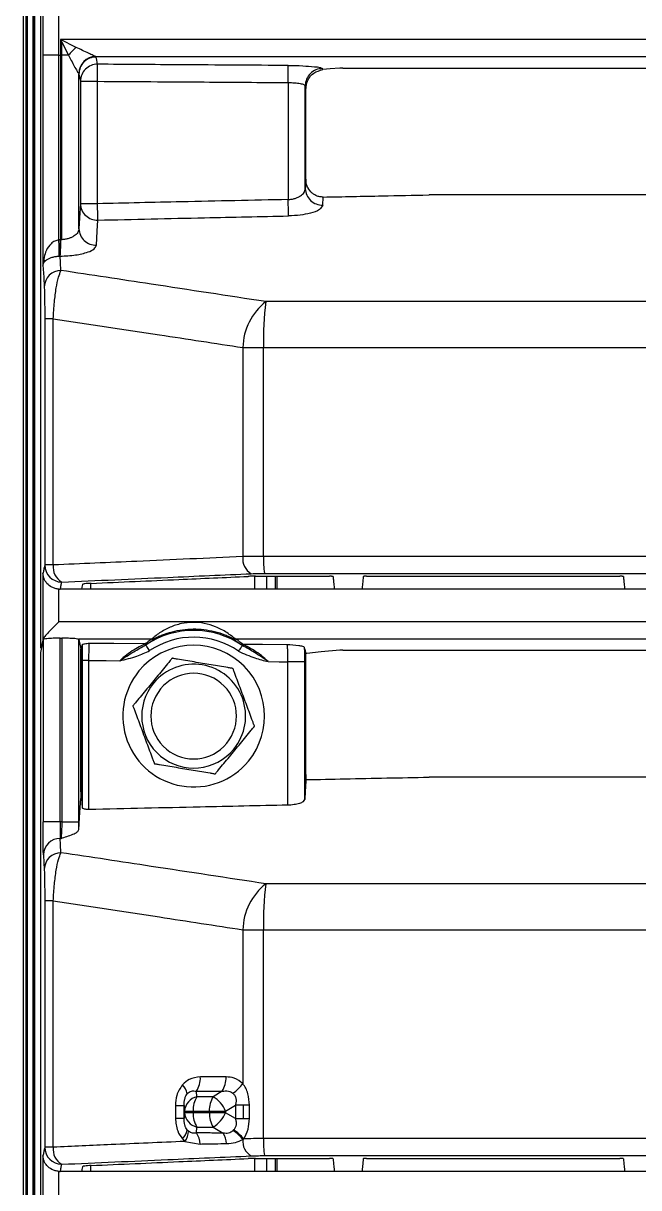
# Model space of a CAD drawing. Header units: millimetres. Extents: x -356 to 237, y 0 to 365.
# Drawn here: x 144.76 to 146.557, y 18.341 to 21.741 of the extents above; entities that cross this region are included whole.
import ezdxf

# ---------------------------------------------------------------- set-up
doc = ezdxf.new("R2010")
doc.units = ezdxf.units.MM

msp = doc.modelspace()

# ---------------------------------------------------------------- linework, layer by layer
at = {"color": 7, "linetype": 'Continuous', "lineweight": 25}
for p, q in [((144.7602, 24.613), (144.7602, 10.1015)), ((144.7687, 10.1015), (144.7687, 24.613)), ((144.7688, 10.1015), (144.7688, 24.613)), ((144.7728, 10.1015), (144.7728, 24.613)), ((144.7877, 24.613), (144.7877, 10.1015)), ((144.7903, 10.1015), (144.7903, 24.613)), ((144.7905, 10.1015), (144.7905, 24.613)), ((144.7926, 24.4127), (144.7926, 10.1015)), ((144.8102, 24.4118), (144.8102, 19.9184)), ((144.8177, 21.8345), (144.8177, 21.6482)), ((144.8639, 21.6482), (144.8639, 21.7889)), ((144.8689, 21.694), (144.8689, 21.6482)), ((144.915, 21.6711), (144.8689, 21.694)), ((144.8689, 21.694), (144.8727, 21.6863)), ((144.8727, 21.6863), (144.8922, 21.6482)), ((144.8727, 21.6482), (144.8727, 21.6863)), ((144.8177, 21.6482), (144.8177, 21.0352)), ((144.8639, 21.6482), (144.8177, 21.6482)), ((144.8639, 21.6482), (144.8689, 21.6482)), ((144.8639, 21.1091), (144.8639, 21.6482)), ((144.8727, 21.6482), (144.8689, 21.6482)), ((144.8689, 21.6482), (144.8689, 21.1093)), ((144.8922, 21.6482), (144.8727, 21.6482)), ((144.8727, 21.1094), (144.8727, 21.6482)), ((144.9227, 21.1414), (144.9227, 21.5931)), ((145.6932, 21.6106), (151.2296, 21.6106)), ((144.9269, 21.572), (144.9269, 21.2145)), ((144.9269, 21.572), (144.9769, 21.572)), ((144.9769, 21.2145), (144.9769, 21.572)), ((145.5337, 21.5684), (145.5337, 21.2267)), ((145.5837, 21.2585), (145.5837, 21.5592)), ((145.5852, 21.5513), (145.5881, 21.568)), ((145.5852, 21.2859), (145.5852, 21.5513)), ((151.2296, 21.2401), (145.9451, 21.2401)), ((144.9769, 21.2145), (144.9269, 21.2145)), ((144.8727, 21.1094), (144.8697, 21.1094)), ((144.8478, 20.8789), (144.8228, 20.8789)), ((144.8228, 20.8789), (144.8228, 20.1597)), ((144.8478, 20.1597), (144.8478, 20.8789)), ((145.4013, 20.7946), (145.4013, 20.1841)), ((145.4013, 20.7946), (145.4615, 20.7946)), ((145.4615, 20.1849), (145.4615, 20.7946)), ((144.8177, 20.1346), (144.8177, 19.9442)), ((144.8478, 20.1597), (144.8228, 20.1597)), ((144.9561, 20.106), (144.9561, 20.0887)), ((145.4359, 20.0887), (145.4359, 20.1268)), ((145.4379, 20.1268), (145.6539, 20.1268)), ((145.4705, 20.1268), (145.4705, 20.0887)), ((145.4965, 20.0887), (145.4965, 20.1268)), ((145.5018, 20.0887), (145.5018, 20.1268)), ((145.7623, 20.1268), (146.5019, 20.1268)), ((144.8639, 19.994), (144.8639, 20.0889)), ((144.9302, 20.0887), (144.8682, 20.0887)), ((145.6682, 20.0887), (144.9302, 20.0887)), ((145.7492, 20.0887), (145.6682, 20.0887)), ((146.5162, 20.0887), (145.7492, 20.0887)), ((146.5981, 20.0887), (146.5162, 20.0887)), ((144.8178, 19.9417), (144.8102, 19.904)), ((144.8177, 19.9442), (144.8177, 19.9442)), ((144.8178, 19.9417), (144.8178, 19.4093)), ((144.8677, 19.4093), (144.8677, 19.946)), ((144.8677, 19.946), (144.8727, 19.946)), ((144.8727, 19.946), (144.8727, 19.4095)), ((144.9221, 19.9442), (145.1368, 19.9442)), ((144.9227, 19.4095), (144.9227, 19.9417)), ((144.9227, 19.9417), (144.9281, 19.9145)), ((145.1269, 19.9325), (145.1458, 19.9462)), ((145.3704, 19.9462), (145.3913, 19.9308)), ((144.8102, 19.9184), (144.8122, 19.9165)), ((144.8102, 19.904), (144.8102, 14.8184)), ((144.8127, 19.9165), (144.8122, 19.9165)), ((144.9302, 19.9163), (144.9278, 19.9163)), ((144.9281, 19.4971), (144.9281, 19.9145)), ((144.9302, 19.9145), (144.9281, 19.9145)), ((144.9302, 19.4972), (144.9302, 19.9163)), ((145.5852, 19.5478), (145.5852, 19.9017)), ((145.6932, 19.9106), (151.2296, 19.9106)), ((144.952, 19.8809), (144.932, 19.8809)), ((144.932, 19.8809), (144.932, 19.452)), ((144.952, 19.4466), (144.952, 19.8809)), ((145.5819, 19.8772), (145.5319, 19.8772)), ((145.5319, 19.8772), (145.5319, 19.4593)), ((145.5819, 19.4752), (145.5819, 19.8772)), ((151.2296, 19.5401), (145.9451, 19.5401)), ((144.9302, 19.4972), (144.9281, 19.4971)), ((144.9279, 19.478), (144.9305, 19.478)), ((144.8677, 19.4093), (144.8178, 19.4093)), ((144.8727, 19.4095), (144.9227, 19.4095)), ((144.8478, 19.1789), (144.8228, 19.1789)), ((144.8228, 19.1789), (144.8228, 18.4597)), ((144.8478, 18.4597), (144.8478, 19.1789)), ((145.4013, 19.0946), (145.4013, 18.6454)), ((145.4013, 19.0946), (145.4615, 19.0946)), ((145.4615, 18.4849), (145.4615, 19.0946)), ((145.3522, 18.665), (145.2772, 18.665)), ((145.2658, 18.623), (145.3408, 18.623)), ((145.2673, 18.6071), (145.2658, 18.623)), ((145.3148, 18.6071), (145.2673, 18.6071)), ((145.3408, 18.623), (145.3148, 18.6071)), ((145.2046, 18.5811), (145.2046, 18.5445)), ((145.2046, 18.5811), (145.2295, 18.5811)), ((145.2295, 18.5811), (145.231, 18.5652)), ((145.2295, 18.5445), (145.2295, 18.5811)), ((145.231, 18.5652), (145.256, 18.5652)), ((145.231, 18.5652), (145.231, 18.5604)), ((145.256, 18.5604), (145.256, 18.5652)), ((145.256, 18.5652), (145.3034, 18.5652)), ((145.3034, 18.5652), (145.3511, 18.5652)), ((145.3034, 18.5652), (145.3034, 18.5604)), ((145.3511, 18.5652), (145.3794, 18.5825)), ((145.3511, 18.5604), (145.3511, 18.5652)), ((145.3794, 18.5825), (145.3794, 18.5431)), ((145.4021, 18.5825), (145.3794, 18.5825)), ((145.4021, 18.5825), (145.4021, 18.5431)), ((145.4203, 18.5825), (145.4021, 18.5825)), ((145.4203, 18.5431), (145.4203, 18.5825)), ((145.2046, 18.5445), (145.2295, 18.5445)), ((145.231, 18.5604), (145.2295, 18.5445)), ((145.256, 18.5604), (145.231, 18.5604)), ((145.3034, 18.5604), (145.256, 18.5604)), ((145.3511, 18.5604), (145.3034, 18.5604)), ((145.3794, 18.5431), (145.3511, 18.5604)), ((145.3794, 18.5431), (145.4021, 18.5431)), ((145.4021, 18.5431), (145.4203, 18.5431)), ((145.2657, 18.5014), (145.2673, 18.5185)), ((145.2673, 18.5185), (145.3148, 18.5185)), ((145.3148, 18.5185), (145.3436, 18.5009)), ((145.2321, 18.4766), (145.2763, 18.469)), ((144.8177, 18.4346), (144.8177, 18.2482)), ((144.8478, 18.4597), (144.8228, 18.4597)), ((144.9561, 18.406), (144.9561, 18.3887)), ((145.4359, 18.3887), (145.4359, 18.4268)), ((145.4379, 18.4268), (145.6539, 18.4268)), ((145.4705, 18.4268), (145.4705, 18.3887)), ((145.4965, 18.3887), (145.4965, 18.4268)), ((145.5018, 18.3887), (145.5018, 18.4268)), ((145.7623, 18.4268), (146.5019, 18.4268)), ((144.8639, 18.2482), (144.8639, 18.3889)), ((144.9302, 18.3887), (144.8682, 18.3887)), ((145.6682, 18.3887), (144.9302, 18.3887)), ((145.7492, 18.3887), (145.6682, 18.3887)), ((146.5162, 18.3887), (145.7492, 18.3887)), ((146.5981, 18.3887), (146.5162, 18.3887))]:
    msp.add_line(p, q, dxfattribs=at)
at = {"color": 7, "linetype": 'Continuous', "lineweight": 25, "flags": 128}
for points in [[(151.2296, 21.694), (149.1075, 21.694), (146.9868, 21.694), (144.8689, 21.694)], [(144.9717, 21.6442), (147.0554, 21.6442), (149.1419, 21.6442), (151.2296, 21.6442)], [(144.9773, 21.6218), (144.9749, 21.6336), (144.973, 21.6429)], [(144.9227, 21.5931), (144.9251, 21.5813), (144.9269, 21.572)], [(144.9769, 21.572), (144.977, 21.5812), (144.9771, 21.5901), (144.9771, 21.5984), (144.9772, 21.6057), (144.9772, 21.612), (144.9772, 21.6168), (144.9773, 21.6201), (144.9773, 21.6218)], [(145.5337, 21.5684), (145.5337, 21.5776), (145.5338, 21.5865), (145.5338, 21.5948), (145.5339, 21.6022), (145.5339, 21.6084), (145.5339, 21.6133), (145.534, 21.6166), (145.534, 21.6182)], [(145.684, 21.6108), (145.6563, 21.6081), (145.6345, 21.6061)], [(145.5347, 21.1788), (145.5346, 21.1818), (145.5345, 21.1858), (145.5344, 21.1909), (145.5343, 21.1969), (145.5341, 21.2037), (145.534, 21.211), (145.5338, 21.2188), (145.5337, 21.2267)], [(144.9269, 21.2145), (144.9246, 21.1736), (144.9227, 21.1414)], [(144.978, 21.1666), (144.978, 21.1696), (144.9779, 21.1736), (144.9778, 21.1787), (144.9776, 21.1847), (144.9775, 21.1915), (144.9773, 21.1988), (144.9771, 21.2065), (144.9769, 21.2145)], [(144.9738, 21.0936), (144.9762, 21.1345), (144.978, 21.1666)], [(144.8703, 21.0196), (144.8689, 21.0431), (144.8679, 21.0615)], [(144.8177, 21.0352), (144.8198, 20.9997), (144.8214, 20.9718)], [(151.2296, 20.9286), (149.6153, 20.9286), (148.0017, 20.9286), (146.7346, 20.9286), (145.4685, 20.9286)], [(145.4615, 20.7946), (147.3826, 20.7946), (149.3055, 20.7946), (151.2296, 20.7946)], [(151.2296, 20.1849), (149.3055, 20.1849), (147.3825, 20.1849), (145.4615, 20.1849)], [(145.4647, 20.135), (147.3846, 20.1351), (149.3066, 20.1351), (151.2296, 20.1351)], [(144.933, 20.1026), (144.9315, 20.0948), (144.9302, 20.0887)], [(151.2296, 19.994), (149.1058, 19.994), (146.9834, 19.994), (144.8639, 19.994)], [(145.1164, 19.9296), (145.0249, 19.9302), (144.953, 19.9307)], [(145.1291, 19.9096), (145.1269, 19.9128), (145.1249, 19.9159), (145.1229, 19.9187), (145.1213, 19.9212), (145.1199, 19.9233), (145.1188, 19.9248), (145.1182, 19.9258), (145.1179, 19.9262)], [(145.3791, 19.9442), (147.3274, 19.9442), (149.278, 19.9442), (151.2296, 19.9442)], [(145.3888, 19.9079), (145.391, 19.9111), (145.3931, 19.9142), (145.3951, 19.917), (145.3968, 19.9195), (145.3982, 19.9215), (145.3993, 19.9231), (145.3999, 19.924), (145.4002, 19.9244)], [(145.53, 19.927), (145.4582, 19.9274), (145.4018, 19.9278)], [(145.684, 19.9108), (145.6303, 19.9057), (145.5881, 19.9017)], [(144.952, 19.8809), (145.0024, 19.8805), (145.042, 19.8803)], [(145.4755, 19.8775), (145.5071, 19.8773), (145.5319, 19.8772)], [(145.585, 19.5286), (145.5833, 19.4987), (145.5819, 19.4752)], [(144.9227, 19.3876), (144.9256, 19.4382), (144.9279, 19.478)], [(144.9305, 19.478), (144.9313, 19.4635), (144.932, 19.452)], [(144.8727, 19.4095), (144.8699, 19.4094), (144.8677, 19.4093)], [(144.8703, 19.3196), (144.8689, 19.3431), (144.8679, 19.3615)], [(144.819, 19.3136), (144.8203, 19.2902), (144.8214, 19.2718)], [(151.2296, 19.2286), (149.6153, 19.2286), (148.0017, 19.2286), (146.7346, 19.2286), (145.4685, 19.2286)], [(145.4615, 19.0946), (147.3826, 19.0946), (149.3055, 19.0946), (151.2296, 19.0946)], [(151.2296, 18.4849), (149.3055, 18.4849), (147.3825, 18.4849), (145.4615, 18.4849)], [(145.4647, 18.4351), (147.3846, 18.4351), (149.3066, 18.4351), (151.2296, 18.4351)]]:
    msp.add_lwpolyline(points, dxfattribs=at)
at = {"color": 7, "linetype": 'Continuous', "lineweight": 25}
for centre, radius, start, end in [((145.0209, 21.5427), 0.1664, 129.5326, 140.6791), ((144.9725, 21.5938), 0.0504, 90.8518, 179.3212), ((144.9727, 21.5929), 0.05, 89.6114, 179.7924), ((144.9769, 21.5718), 0.05, 89.6221, 179.7871), ((145.6336, 21.5591), 0.05, 89.6529, 179.7991), ((145.6329, 21.2599), 0.0493, 181.6347, 271.983), ((144.9762, 21.2159), 0.0493, 181.6512, 272.1036), ((144.972, 21.1429), 0.0493, 181.6509, 272.0983), ((144.582, 21.0816), 0.2832, 355.9188, 5.5708), ((144.5848, 21.0965), 0.2844, 352.9301, 2.5852), ((144.5042, 21.0997), 0.3656, 354.004, 1.514), ((144.8706, 20.9704), 0.0492, 90.3654, 178.4225), ((145.5774, 20.7902), 0.1762, 128.2054, 178.5441), ((146.3388, 20.8163), 0.8775, 172.6461, 181.4147), ((145.4506, 20.1775), 0.0497, 172.3779, 240.3672), ((145.681, 20.1739), 0.2198, 177.141, 190.1804), ((144.8728, 20.1599), 0.05, 180.198, 269.6235), ((144.897, 20.153), 0.0497, 172.3293, 240.3551), ((145.2577, 19.7185), 0.2503, 55.3198, 123.9524), ((145.2577, 19.7185), 0.207, 320.4734, 140.4733), ((145.1167, 19.9493), 0.0197, 269.0617, 301.2761), ((145.2577, 19.7185), 0.2304, 55.3236, 123.9495), ((145.1372, 19.9638), 0.0196, 268.9653, 295.9778), ((145.379, 19.9638), 0.0196, 243.8875, 270.3391), ((145.4017, 19.9475), 0.0197, 238.0042, 270.2266), ((145.2577, 19.7185), 0.1517, 320.4733, 140.4735), ((145.2577, 19.7185), 0.207, 140.4733, 320.4734), ((145.2577, 19.7185), 0.125, 320.4734, 140.4727), ((145.2577, 19.7185), 0.1517, 140.4735, 320.4733), ((145.2577, 19.7185), 0.125, 140.4734, 320.4727), ((145.942, 20.7891), 1.2613, 230.3649, 230.5581), ((145.8872, 20.2396), 0.8026, 230.3184, 230.6217), ((144.8682, 19.3123), 0.0492, 90.3598, 178.4336), ((144.8706, 19.2704), 0.0492, 90.3654, 178.4225), ((145.5774, 19.0902), 0.1762, 128.2014, 178.5465), ((146.3386, 19.1163), 0.8774, 172.6454, 181.4152), ((145.1861, 18.6032), 0.0545, 13.2028, 44.9029), ((145.2056, 18.6619), 0.0716, 327.1536, 2.4654), ((145.2806, 18.6619), 0.0716, 327.1569, 2.4739), ((145.3007, 18.721), 0.1259, 304.692, 323.0866), ((145.2775, 18.5616), 0.0466, 102.6085, 175.6042), ((145.3275, 18.5683), 0.0716, 147.1553, 182.4756), ((145.3749, 18.5683), 0.0716, 147.143, 182.4759), ((145.2662, 18.5284), 0.0925, 23.4435, 58.3438), ((145.2775, 18.564), 0.0466, 184.4063, 257.3809), ((145.3275, 18.5573), 0.0716, 177.5329, 212.8362), ((145.375, 18.5573), 0.0716, 177.5326, 212.8485), ((145.2662, 18.5973), 0.0925, 301.6668, 336.546), ((145.186, 18.5224), 0.0545, 315.1011, 346.7932), ((145.1858, 18.5101), 0.0571, 324.0156, 356.2571), ((145.2113, 18.4656), 0.0652, 2.9462, 33.3005), ((145.2905, 18.4658), 0.0636, 4.1256, 33.3845), ((145.3062, 18.4051), 0.1225, 38.9831, 57.2584), ((145.2986, 18.393), 0.1394, 40.8538, 57.1383), ((145.4495, 18.4766), 0.0485, 173.4374, 240.9294), ((145.681, 18.4739), 0.2198, 177.141, 190.1804), ((144.8728, 18.4599), 0.05, 180.198, 269.6235), ((144.897, 18.453), 0.0497, 172.3293, 240.3551)]:
    msp.add_arc(centre, radius, start, end, dxfattribs=at)
for points, knots in [([(144.9717, 21.6442), (144.9708, 21.6446), (144.9683, 21.6456), (144.9613, 21.6488), (144.9433, 21.6572), (144.9269, 21.6653), (144.915, 21.6711)], [0, 0, 0, 0, 0.048842, 0.129519, 0.365515, 1, 1, 1, 1]), ([(144.8922, 21.6482), (144.8977, 21.6376), (144.9059, 21.6218), (144.9155, 21.6048), (144.9199, 21.5973), (144.9215, 21.5952), (144.9221, 21.5944)], [0, 0, 0, 0, 0.581319, 0.868006, 0.95326, 1, 1, 1, 1]), ([(144.973, 21.6429), (144.9729, 21.6432), (144.9726, 21.6437), (144.972, 21.644), (144.9717, 21.6442)], [0, 0, 0, 0, 0.459628, 1, 1, 1, 1]), ([(144.9221, 21.5944), (144.9223, 21.5942), (144.9226, 21.5938), (144.9227, 21.5933), (144.9227, 21.5931)], [0, 0, 0, 0, 0.599509, 1, 1, 1, 1]), ([(145.534, 21.6182), (145.43, 21.6189), (145.2445, 21.62), (145.0589, 21.6212), (144.9773, 21.6218)], [0, 0, 0, 0, 0.56, 1, 1, 1, 1]), ([(145.534, 21.6182), (145.5481, 21.6181), (145.5737, 21.6179), (145.6046, 21.6149), (145.6246, 21.6139), (145.6319, 21.6101), (145.6339, 21.609)], [0, 0, 0, 0, 0.418844, 0.759002, 0.930695, 1, 1, 1, 1]), ([(145.5881, 21.568), (145.5906, 21.5736), (145.5954, 21.5842), (145.6106, 21.5996), (145.6252, 21.6036), (145.6345, 21.6061)], [0, 0, 0, 0, 0.2926114, 0.5497841, 1, 1, 1, 1]), ([(145.6345, 21.6061), (145.6344, 21.6066), (145.6342, 21.6076), (145.634, 21.6086), (145.6339, 21.609)], [0, 0, 0, 0, 0.561109, 1, 1, 1, 1]), ([(145.6932, 21.6106), (145.6916, 21.6106), (145.6886, 21.6106), (145.6855, 21.6107), (145.684, 21.6108)], [0, 0, 0, 0, 0.5050103, 1, 1, 1, 1]), ([(144.9769, 21.572), (145.0809, 21.5713), (145.2664, 21.5701), (145.452, 21.5689), (145.5337, 21.5684)], [0, 0, 0, 0, 0.560002, 1, 1, 1, 1]), ([(145.5337, 21.5684), (145.5398, 21.5682), (145.5489, 21.5679), (145.5607, 21.5668), (145.5698, 21.5652), (145.5784, 21.5643), (145.5824, 21.5604), (145.5837, 21.5592)], [0, 0, 0, 0, 0.356773, 0.527642, 0.683164, 0.899329, 1, 1, 1, 1]), ([(145.5837, 21.5592), (145.584, 21.5577), (145.5845, 21.5551), (145.585, 21.5524), (145.5852, 21.5513)], [0, 0, 0, 0, 0.559537, 1, 1, 1, 1]), ([(145.5852, 21.2859), (145.5849, 21.2808), (145.5844, 21.2717), (145.5839, 21.2625), (145.5837, 21.2585)], [0, 0, 0, 0, 0.560011, 1, 1, 1, 1]), ([(145.636, 21.234), (145.6326, 21.2341), (145.6258, 21.2344), (145.6161, 21.2375), (145.6072, 21.2424), (145.597, 21.2512), (145.5874, 21.2657), (145.586, 21.2792), (145.5852, 21.2859)], [0, 0, 0, 0, 0.1253049, 0.2507757, 0.3760789, 0.5012322, 0.7505666, 1, 1, 1, 1]), ([(145.5337, 21.2267), (145.5371, 21.227), (145.544, 21.2275), (145.5536, 21.2298), (145.5624, 21.2331), (145.5716, 21.2383), (145.5808, 21.2462), (145.5828, 21.2546), (145.5837, 21.2585)], [0, 0, 0, 0, 0.161249, 0.322112, 0.462255, 0.599953, 0.820483, 1, 1, 1, 1]), ([(145.5337, 21.2267), (145.4297, 21.2245), (145.2442, 21.2206), (145.0586, 21.2164), (144.9769, 21.2145)], [0, 0, 0, 0, 0.560004, 1, 1, 1, 1]), ([(145.6346, 21.2106), (145.6349, 21.215), (145.6353, 21.2228), (145.6358, 21.2306), (145.636, 21.234)], [0, 0, 0, 0, 0.5599312, 1, 1, 1, 1]), ([(145.636, 21.234), (145.6934, 21.2352), (145.7961, 21.2372), (145.8987, 21.2392), (145.9439, 21.2401)], [0, 0, 0, 0, 0.560008, 1, 1, 1, 1]), ([(145.9439, 21.2401), (145.9441, 21.2401), (145.9445, 21.2401), (145.945, 21.2401), (145.9451, 21.2401)], [0, 0, 0, 0, 0.562512, 1, 1, 1, 1]), ([(145.6346, 21.2106), (145.6317, 21.206), (145.6236, 21.1932), (145.5975, 21.1868), (145.5678, 21.1803), (145.5461, 21.1794), (145.5347, 21.1788)], [0, 0, 0, 0, 0.146683, 0.407457, 0.685528, 1, 1, 1, 1]), ([(144.978, 21.1666), (145.0819, 21.169), (145.2675, 21.1732), (145.453, 21.1771), (145.5347, 21.1788)], [0, 0, 0, 0, 0.559996, 1, 1, 1, 1]), ([(144.9227, 21.1414), (144.9226, 21.1401), (144.9225, 21.1383), (144.9219, 21.1366), (144.9218, 21.1361), (144.9218, 21.136), (144.9211, 21.134), (144.9181, 21.128), (144.9108, 21.1212), (144.9014, 21.116), (144.8927, 21.1127), (144.883, 21.1103), (144.8762, 21.1097), (144.8727, 21.1094)], [0, 0, 0, 0, 0.063926, 0.080847, 0.085357, 0.086975, 0.087207, 0.180689, 0.400963, 0.538532, 0.678288, 0.839009, 1, 1, 1, 1]), ([(144.8639, 21.1091), (144.8599, 21.1081), (144.8516, 21.106), (144.8383, 21.0959), (144.8222, 21.0732), (144.8195, 21.0502), (144.8177, 21.0352)], [0, 0, 0, 0, 0.129218, 0.272886, 0.523816, 1, 1, 1, 1]), ([(144.8689, 21.1093), (144.8679, 21.1093), (144.8663, 21.1093), (144.8646, 21.1092), (144.8639, 21.1091)], [0, 0, 0, 0, 0.55988, 1, 1, 1, 1]), ([(144.8679, 21.0615), (144.883, 21.0621), (144.9108, 21.0632), (144.9435, 21.0713), (144.9668, 21.0799), (144.9719, 21.0898), (144.9738, 21.0936)], [0, 0, 0, 0, 0.392449, 0.717181, 0.893069, 1, 1, 1, 1]), ([(144.8697, 21.1094), (144.8696, 21.1094), (144.8693, 21.1093), (144.869, 21.1093), (144.8689, 21.1093)], [0, 0, 0, 0, 0.559754, 1, 1, 1, 1]), ([(144.8177, 21.0352), (144.8186, 21.0382), (144.8206, 21.0453), (144.8311, 21.0533), (144.8428, 21.058), (144.8545, 21.0607), (144.8611, 21.0612), (144.8645, 21.0615)], [0, 0, 0, 0, 0.163464, 0.374429, 0.655167, 0.822126, 1, 1, 1, 1]), ([(144.8645, 21.0615), (144.865, 21.0615), (144.8658, 21.0615), (144.8666, 21.0615), (144.867, 21.0615)], [0, 0, 0, 0, 0.559236, 1, 1, 1, 1]), ([(144.867, 21.0615), (144.8672, 21.0615), (144.8675, 21.0615), (144.8677, 21.0615), (144.8679, 21.0615)], [0, 0, 0, 0, 0.559775, 1, 1, 1, 1]), ([(144.8478, 20.8789), (144.8486, 20.8951), (144.8503, 20.9253), (144.8557, 20.9657), (144.8612, 20.9969), (144.8677, 21.0132), (144.8703, 21.0196)], [0, 0, 0, 0, 0.339821, 0.632794, 0.855625, 1, 1, 1, 1]), ([(145.4685, 20.9286), (145.3568, 20.9457), (145.1574, 20.9762), (144.958, 21.0064), (144.8703, 21.0196)], [0, 0, 0, 0, 0.560012, 1, 1, 1, 1]), ([(144.8214, 20.9718), (144.8216, 20.9667), (144.8222, 20.9533), (144.8225, 20.9317), (144.8227, 20.9058), (144.8228, 20.8882), (144.8228, 20.8789)], [0, 0, 0, 0, 0.165352, 0.431278, 0.699596, 1, 1, 1, 1]), ([(144.8478, 20.8789), (144.9511, 20.8633), (145.1356, 20.8353), (145.3201, 20.8071), (145.4013, 20.7946)], [0, 0, 0, 0, 0.5599894, 1, 1, 1, 1]), ([(145.4013, 20.1841), (145.298, 20.1795), (145.1135, 20.1713), (144.9289, 20.1632), (144.8478, 20.1597)], [0, 0, 0, 0, 0.560005, 1, 1, 1, 1]), ([(145.4615, 20.1849), (145.4512, 20.1848), (145.4311, 20.1848), (145.4111, 20.1843), (145.4013, 20.1841)], [0, 0, 0, 0, 0.51293, 1, 1, 1, 1]), ([(144.8228, 20.1597), (144.8218, 20.155), (144.8202, 20.1466), (144.8185, 20.1382), (144.8177, 20.1346)], [0, 0, 0, 0, 0.560129, 1, 1, 1, 1]), ([(144.8639, 20.0889), (144.8604, 20.0894), (144.8534, 20.0904), (144.8411, 20.0954), (144.829, 20.1047), (144.8197, 20.1191), (144.8184, 20.1295), (144.8177, 20.1346)], [0, 0, 0, 0, 0.148089, 0.298624, 0.558309, 0.786792, 1, 1, 1, 1]), ([(144.8724, 20.1099), (144.9758, 20.1144), (145.1603, 20.1225), (145.3448, 20.1307), (145.426, 20.1343)], [0, 0, 0, 0, 0.559999, 1, 1, 1, 1]), ([(145.426, 20.1343), (145.433, 20.1345), (145.4459, 20.135), (145.4588, 20.135), (145.4647, 20.135)], [0, 0, 0, 0, 0.5446014, 1, 1, 1, 1]), ([(144.8682, 20.0887), (144.869, 20.0927), (144.8704, 20.0997), (144.8718, 20.1068), (144.8724, 20.1099)], [0, 0, 0, 0, 0.559862, 1, 1, 1, 1]), ([(144.958, 20.1061), (144.9547, 20.106), (144.9486, 20.1057), (144.9411, 20.1048), (144.9359, 20.1043), (144.9338, 20.1031), (144.933, 20.1026)], [0, 0, 0, 0, 0.3887997, 0.7137323, 0.8977649, 1, 1, 1, 1]), ([(144.958, 20.1061), (145.0436, 20.1099), (145.1964, 20.1166), (145.3492, 20.1234), (145.4164, 20.1264)], [0, 0, 0, 0, 0.559995, 1, 1, 1, 1]), ([(145.4379, 20.1268), (145.4343, 20.1268), (145.4271, 20.1268), (145.4199, 20.1265), (145.4164, 20.1264)], [0, 0, 0, 0, 0.51299, 1, 1, 1, 1]), ([(145.6645, 20.1259), (145.6644, 20.126), (145.6641, 20.1262), (145.663, 20.1263), (145.6615, 20.1265), (145.6596, 20.1267), (145.6571, 20.1268), (145.6552, 20.1268), (145.6539, 20.1268)], [0, 0, 0, 0, 0.039491, 0.11795, 0.3056, 0.463994, 0.638263, 1, 1, 1, 1]), ([(145.6645, 20.1259), (145.665, 20.1217), (145.6657, 20.1147), (145.6666, 20.1051), (145.6674, 20.0969), (145.668, 20.0915), (145.6682, 20.0887)], [0, 0, 0, 0, 0.340034, 0.559976, 0.780057, 1, 1, 1, 1]), ([(145.7529, 20.126), (145.7522, 20.119), (145.751, 20.1066), (145.7498, 20.0942), (145.7492, 20.0887)], [0, 0, 0, 0, 0.559986, 1, 1, 1, 1]), ([(145.7623, 20.1268), (145.7611, 20.1268), (145.7589, 20.1268), (145.7561, 20.1267), (145.7543, 20.1264), (145.7533, 20.1263), (145.753, 20.1261), (145.7529, 20.126)], [0, 0, 0, 0, 0.372606, 0.701403, 0.894383, 0.965076, 1, 1, 1, 1]), ([(146.5125, 20.1259), (146.5123, 20.126), (146.512, 20.1262), (146.5109, 20.1263), (146.5094, 20.1265), (146.5076, 20.1267), (146.5051, 20.1268), (146.5032, 20.1268), (146.5019, 20.1268)], [0, 0, 0, 0, 0.038898, 0.116835, 0.304568, 0.462722, 0.636934, 1, 1, 1, 1]), ([(146.5125, 20.1259), (146.5129, 20.1217), (146.5136, 20.1147), (146.5145, 20.1051), (146.5153, 20.0969), (146.5159, 20.0915), (146.5162, 20.0887)], [0, 0, 0, 0, 0.339944, 0.559967, 0.779977, 1, 1, 1, 1]), ([(144.8639, 20.0889), (144.8647, 20.0889), (144.8661, 20.0888), (144.8676, 20.0888), (144.8682, 20.0887)], [0, 0, 0, 0, 0.559602, 1, 1, 1, 1]), ([(144.8639, 19.994), (144.8586, 19.9887), (144.8486, 19.9785), (144.8348, 19.9642), (144.8252, 19.9535), (144.8196, 19.9473), (144.8182, 19.945), (144.8177, 19.9442)], [0, 0, 0, 0, 0.328751, 0.632171, 0.878496, 0.962904, 1, 1, 1, 1]), ([(145.3791, 19.9442), (145.3786, 19.9446), (145.3774, 19.9456), (145.3741, 19.9482), (145.3665, 19.954), (145.3493, 19.9659), (145.3228, 19.9798), (145.2892, 19.99), (145.2552, 19.9932), (145.2212, 19.9894), (145.1883, 19.9788), (145.1629, 19.965), (145.1472, 19.9534), (145.1401, 19.9477), (145.1377, 19.9451), (145.1368, 19.9442)], [0, 0, 0, 0, 0.006619, 0.017713, 0.047343, 0.115708, 0.252718, 0.383245, 0.509776, 0.635704, 0.765548, 0.897835, 0.960221, 0.985645, 1, 1, 1, 1]), ([(145.1458, 19.9462), (145.1461, 19.9464), (145.1469, 19.9469), (145.1494, 19.9481), (145.1556, 19.9512), (145.1708, 19.9577), (145.2046, 19.9687), (145.2565, 19.9755), (145.3089, 19.9693), (145.3436, 19.9583), (145.3596, 19.9516), (145.3664, 19.9483), (145.3691, 19.9469), (145.37, 19.9464), (145.3704, 19.9462)], [0, 0, 0, 0, 0.004374, 0.01272, 0.035554, 0.094057, 0.224888, 0.49306, 0.762733, 0.897693, 0.960684, 0.986126, 0.995266, 1, 1, 1, 1]), ([(144.8177, 19.9442), (144.8167, 19.939), (144.8149, 19.9298), (144.813, 19.9205), (144.8122, 19.9165)], [0, 0, 0, 0, 0.559982, 1, 1, 1, 1]), ([(144.8677, 19.946), (144.8609, 19.946), (144.8481, 19.9459), (144.8326, 19.9445), (144.8223, 19.9441), (144.8187, 19.9422), (144.8178, 19.9417)], [0, 0, 0, 0, 0.404615, 0.761295, 0.935844, 1, 1, 1, 1]), ([(144.9227, 19.9417), (144.9212, 19.9424), (144.9153, 19.9448), (144.9036, 19.9449), (144.8886, 19.946), (144.8781, 19.946), (144.8727, 19.946)], [0, 0, 0, 0, 0.0998, 0.377202, 0.682107, 1, 1, 1, 1]), ([(144.9302, 19.9163), (144.9306, 19.9183), (144.9313, 19.9217), (144.932, 19.9251), (144.9323, 19.9266)], [0, 0, 0, 0, 0.5599683, 1, 1, 1, 1]), ([(144.9323, 19.9266), (144.9322, 19.9185), (144.932, 19.9033), (144.932, 19.8881), (144.932, 19.8809)], [0, 0, 0, 0, 0.528602, 1, 1, 1, 1]), ([(144.953, 19.9307), (144.9485, 19.93), (144.9423, 19.9291), (144.9351, 19.9283), (144.933, 19.927), (144.9323, 19.9266)], [0, 0, 0, 0, 0.649856, 0.886063, 1, 1, 1, 1]), ([(144.952, 19.8809), (144.952, 19.8869), (144.952, 19.8982), (144.9522, 19.9131), (144.9523, 19.9237), (144.9528, 19.929), (144.953, 19.9307)], [0, 0, 0, 0, 0.36394, 0.678174, 0.900178, 1, 1, 1, 1]), ([(145.1164, 19.9296), (145.1158, 19.9293), (145.1144, 19.9286), (145.1103, 19.9266), (145.0998, 19.9214), (145.0829, 19.912), (145.0618, 19.8979), (145.0487, 19.8862), (145.042, 19.8803)], [0, 0, 0, 0, 0.0197002, 0.0541581, 0.1529603, 0.4105436, 0.7008902, 1, 1, 1, 1]), ([(145.042, 19.8803), (145.0554, 19.8892), (145.0801, 19.9055), (145.1061, 19.9197), (145.1179, 19.9262)], [0, 0, 0, 0, 0.5432516, 1, 1, 1, 1]), ([(145.1368, 19.9442), (145.1328, 19.9415), (145.1258, 19.9369), (145.1192, 19.9318), (145.1164, 19.9296)], [0, 0, 0, 0, 0.578178, 1, 1, 1, 1]), ([(145.1179, 19.9262), (145.12, 19.9276), (145.123, 19.9297), (145.126, 19.9318), (145.1269, 19.9325)], [0, 0, 0, 0, 0.6766081, 1, 1, 1, 1]), ([(145.4018, 19.9278), (145.3978, 19.9309), (145.3905, 19.9367), (145.3827, 19.9419), (145.3791, 19.9442)], [0, 0, 0, 0, 0.53905, 1, 1, 1, 1]), ([(145.3913, 19.9308), (145.3922, 19.9301), (145.3952, 19.9279), (145.3982, 19.9258), (145.4002, 19.9244)], [0, 0, 0, 0, 0.32317, 1, 1, 1, 1]), ([(145.4755, 19.8775), (145.4622, 19.8866), (145.4377, 19.9032), (145.412, 19.9178), (145.4002, 19.9244)], [0, 0, 0, 0, 0.54331, 1, 1, 1, 1]), ([(145.4755, 19.8775), (145.4689, 19.8836), (145.4559, 19.8954), (145.435, 19.9098), (145.4182, 19.9194), (145.4078, 19.9247), (145.4037, 19.9268), (145.4023, 19.9275), (145.4018, 19.9278)], [0, 0, 0, 0, 0.299127, 0.589479, 0.847051, 0.945908, 0.980342, 1, 1, 1, 1]), ([(145.5817, 19.9192), (145.5801, 19.92), (145.5748, 19.9226), (145.557, 19.9241), (145.5415, 19.9258), (145.53, 19.927)], [0, 0, 0, 0, 0.1041979, 0.3375307, 1, 1, 1, 1]), ([(145.53, 19.927), (145.5303, 19.9254), (145.531, 19.92), (145.5313, 19.9094), (145.5318, 19.8945), (145.5319, 19.8832), (145.5319, 19.8772)], [0, 0, 0, 0, 0.100386, 0.322425, 0.636469, 1, 1, 1, 1]), ([(145.042, 19.8803), (145.0589, 19.8841), (145.0889, 19.891), (145.1168, 19.9039), (145.1291, 19.9096)], [0, 0, 0, 0, 0.561425, 1, 1, 1, 1]), ([(145.3888, 19.9079), (145.4045, 19.9009), (145.4325, 19.8883), (145.4624, 19.8808), (145.4755, 19.8775)], [0, 0, 0, 0, 0.5585339, 1, 1, 1, 1]), ([(145.5852, 19.9017), (145.5846, 19.905), (145.5834, 19.9108), (145.5823, 19.9166), (145.5817, 19.9192)], [0, 0, 0, 0, 0.5600927, 1, 1, 1, 1]), ([(145.5819, 19.8772), (145.5819, 19.8852), (145.5819, 19.8992), (145.5818, 19.9132), (145.5817, 19.9192)], [0, 0, 0, 0, 0.570627, 1, 1, 1, 1]), ([(145.5881, 19.9017), (145.5876, 19.9017), (145.5866, 19.9017), (145.5857, 19.9017), (145.5852, 19.9017)], [0, 0, 0, 0, 0.559736, 1, 1, 1, 1]), ([(145.6932, 19.9106), (145.6916, 19.9106), (145.6886, 19.9106), (145.6855, 19.9107), (145.684, 19.9108)], [0, 0, 0, 0, 0.505013, 1, 1, 1, 1]), ([(145.1947, 19.8873), (145.1945, 19.887), (145.1937, 19.886), (145.1918, 19.8837), (145.1888, 19.88), (145.1812, 19.8709), (145.164, 19.85), (145.1481, 19.8308), (145.1374, 19.8178)], [0, 0, 0, 0, 0.011198, 0.044045, 0.097553, 0.170196, 0.440701, 1, 1, 1, 1]), ([(145.3724, 19.8575), (145.3723, 19.8575), (145.3719, 19.8575), (145.3702, 19.8578), (145.3653, 19.8586), (145.3527, 19.8608), (145.3248, 19.8654), (145.2838, 19.8723), (145.2427, 19.8792), (145.2147, 19.8839), (145.2019, 19.8861), (145.1969, 19.8869), (145.1953, 19.8872), (145.1948, 19.8873), (145.1947, 19.8873)], [0, 0, 0, 0, 0.001739, 0.006944, 0.0275, 0.084752, 0.219384, 0.498587, 0.777442, 0.913899, 0.972102, 0.992941, 0.998227, 1, 1, 1, 1]), ([(145.4354, 19.6887), (145.4354, 19.6888), (145.4352, 19.6892), (145.4346, 19.6907), (145.4329, 19.6954), (145.4284, 19.7074), (145.4185, 19.7339), (145.404, 19.7728), (145.3894, 19.8119), (145.3794, 19.8385), (145.3749, 19.8507), (145.3732, 19.8554), (145.3726, 19.857), (145.3724, 19.8574), (145.3724, 19.8575)], [0, 0, 0, 0, 0.001732, 0.006959, 0.027503, 0.084768, 0.219372, 0.498565, 0.777429, 0.913897, 0.972076, 0.99291, 0.998219, 1, 1, 1, 1]), ([(145.1374, 19.8178), (145.1267, 19.8048), (145.1108, 19.7856), (145.0936, 19.7647), (145.086, 19.7555), (145.083, 19.7518), (145.0812, 19.7496), (145.0803, 19.7486), (145.0801, 19.7483)], [0, 0, 0, 0, 0.560204, 0.830772, 0.90304, 0.956167, 0.988877, 1, 1, 1, 1]), ([(145.0801, 19.7483), (145.0801, 19.7482), (145.0803, 19.7478), (145.0808, 19.7463), (145.0826, 19.7416), (145.087, 19.7297), (145.097, 19.7032), (145.1115, 19.6642), (145.1261, 19.6251), (145.136, 19.5985), (145.1405, 19.5864), (145.1423, 19.5816), (145.1429, 19.5801), (145.1431, 19.5797), (145.1431, 19.5796)], [0, 0, 0, 0, 0.001732, 0.006935, 0.027488, 0.08477, 0.219387, 0.498587, 0.777448, 0.913894, 0.972076, 0.992943, 0.998219, 1, 1, 1, 1]), ([(145.3781, 19.6192), (145.3888, 19.6322), (145.4046, 19.6515), (145.4219, 19.6723), (145.4295, 19.6815), (145.4325, 19.6852), (145.4343, 19.6875), (145.4352, 19.6885), (145.4354, 19.6887)], [0, 0, 0, 0, 0.560219, 0.830765, 0.903036, 0.956165, 0.988911, 1, 1, 1, 1]), ([(145.3207, 19.5498), (145.321, 19.55), (145.3218, 19.5511), (145.3236, 19.5533), (145.3267, 19.557), (145.3343, 19.5662), (145.3515, 19.5871), (145.3674, 19.6063), (145.3781, 19.6192)], [0, 0, 0, 0, 0.011165, 0.044045, 0.097519, 0.170162, 0.440705, 1, 1, 1, 1]), ([(145.1431, 19.5796), (145.1432, 19.5796), (145.1436, 19.5795), (145.1452, 19.5792), (145.1502, 19.5784), (145.1627, 19.5763), (145.1906, 19.5716), (145.2316, 19.5647), (145.2728, 19.5578), (145.3008, 19.5531), (145.3136, 19.551), (145.3186, 19.5501), (145.3202, 19.5499), (145.3206, 19.5498), (145.3207, 19.5498)], [0, 0, 0, 0, 0.001743, 0.006948, 0.027503, 0.084779, 0.219382, 0.498576, 0.777423, 0.913901, 0.972073, 0.992941, 0.998227, 1, 1, 1, 1]), ([(145.5852, 19.5478), (145.5852, 19.5457), (145.5852, 19.5417), (145.5852, 19.5363), (145.5851, 19.532), (145.585, 19.5296), (145.585, 19.5286)], [0, 0, 0, 0, 0.327816, 0.622077, 0.853887, 1, 1, 1, 1]), ([(145.5851, 19.5329), (145.6234, 19.5337), (145.7429, 19.5362), (145.8625, 19.5385), (145.9439, 19.5401)], [0, 0, 0, 0, 0.3198282, 1, 1, 1, 1]), ([(145.9439, 19.5401), (145.9441, 19.5401), (145.9445, 19.5401), (145.945, 19.5401), (145.9451, 19.5401)], [0, 0, 0, 0, 0.562512, 1, 1, 1, 1]), ([(144.9281, 19.4971), (144.9281, 19.495), (144.9281, 19.4911), (144.9281, 19.4856), (144.928, 19.4813), (144.9279, 19.4789), (144.9279, 19.478)], [0, 0, 0, 0, 0.327978, 0.621918, 0.853915, 1, 1, 1, 1]), ([(144.9305, 19.478), (144.9305, 19.479), (144.9304, 19.4814), (144.9303, 19.4857), (144.9302, 19.4911), (144.9302, 19.4951), (144.9302, 19.4972)], [0, 0, 0, 0, 0.1454493, 0.3766381, 0.6712888, 1, 1, 1, 1]), ([(144.932, 19.452), (144.9322, 19.4516), (144.9325, 19.4505), (144.9346, 19.4491), (144.9375, 19.448), (144.9411, 19.4473), (144.9445, 19.4468), (144.9482, 19.4465), (144.9507, 19.4466), (144.952, 19.4466)], [0, 0, 0, 0, 0.0672363, 0.1490936, 0.3407834, 0.4893642, 0.6529189, 0.8253575, 1, 1, 1, 1]), ([(144.952, 19.4466), (145.0602, 19.449), (145.2535, 19.4534), (145.4469, 19.4575), (145.5319, 19.4593)], [0, 0, 0, 0, 0.559994, 1, 1, 1, 1]), ([(145.5319, 19.4593), (145.5352, 19.4594), (145.5416, 19.4597), (145.5536, 19.461), (145.5656, 19.4638), (145.5776, 19.4676), (145.5807, 19.4731), (145.5819, 19.4752)], [0, 0, 0, 0, 0.17894, 0.354978, 0.657512, 0.873258, 1, 1, 1, 1]), ([(144.819, 19.3136), (144.8188, 19.319), (144.8183, 19.3332), (144.818, 19.3559), (144.8178, 19.3824), (144.8178, 19.4001), (144.8178, 19.4093)], [0, 0, 0, 0, 0.169668, 0.4439327, 0.7108173, 1, 1, 1, 1]), ([(144.8677, 19.4093), (144.8676, 19.4041), (144.8674, 19.3942), (144.8674, 19.3805), (144.8674, 19.3698), (144.8677, 19.3638), (144.8679, 19.3615)], [0, 0, 0, 0, 0.328011, 0.622749, 0.854574, 1, 1, 1, 1]), ([(144.8727, 19.4095), (144.8726, 19.4042), (144.8723, 19.3943), (144.8718, 19.3806), (144.8712, 19.3699), (144.8706, 19.3639), (144.8704, 19.3615)], [0, 0, 0, 0, 0.327381, 0.621931, 0.853862, 1, 1, 1, 1]), ([(144.8704, 19.3615), (144.8819, 19.3652), (144.8979, 19.3702), (144.9173, 19.3781), (144.9212, 19.3849), (144.9227, 19.3876)], [0, 0, 0, 0, 0.615631, 0.849869, 1, 1, 1, 1]), ([(144.9227, 19.3876), (144.9227, 19.3917), (144.9227, 19.3989), (144.9227, 19.4062), (144.9227, 19.4095)], [0, 0, 0, 0, 0.5571072, 1, 1, 1, 1]), ([(144.8679, 19.3615), (144.8683, 19.3615), (144.8692, 19.3615), (144.87, 19.3615), (144.8704, 19.3615)], [0, 0, 0, 0, 0.559937, 1, 1, 1, 1]), ([(144.8478, 19.1789), (144.8486, 19.1951), (144.8503, 19.2253), (144.8557, 19.2657), (144.8612, 19.2969), (144.8677, 19.3132), (144.8703, 19.3196)], [0, 0, 0, 0, 0.3398215, 0.6327945, 0.8555939, 1, 1, 1, 1]), ([(145.4685, 19.2286), (145.3568, 19.2457), (145.1574, 19.2762), (144.958, 19.3064), (144.8703, 19.3196)], [0, 0, 0, 0, 0.560013, 1, 1, 1, 1]), ([(144.8214, 19.2718), (144.8216, 19.2667), (144.8222, 19.2533), (144.8225, 19.2317), (144.8227, 19.2058), (144.8228, 19.1882), (144.8228, 19.1789)], [0, 0, 0, 0, 0.165403, 0.431278, 0.699596, 1, 1, 1, 1]), ([(144.8478, 19.1789), (144.9511, 19.1633), (145.1356, 19.1353), (145.3201, 19.1071), (145.4013, 19.0946)], [0, 0, 0, 0, 0.5599894, 1, 1, 1, 1]), ([(145.2247, 18.6417), (145.2183, 18.6318), (145.2063, 18.6133), (145.2051, 18.5913), (145.2046, 18.5811)], [0, 0, 0, 0, 0.533637, 1, 1, 1, 1]), ([(145.2772, 18.665), (145.2658, 18.6637), (145.2457, 18.6615), (145.231, 18.6477), (145.2247, 18.6417)], [0, 0, 0, 0, 0.565907, 1, 1, 1, 1]), ([(145.4013, 18.6454), (145.3933, 18.6516), (145.3787, 18.663), (145.3604, 18.6643), (145.3522, 18.665)], [0, 0, 0, 0, 0.550489, 1, 1, 1, 1]), ([(145.4203, 18.5825), (145.4195, 18.5938), (145.4183, 18.6107), (145.4103, 18.6317), (145.4042, 18.6409), (145.4013, 18.6454)], [0, 0, 0, 0, 0.505575, 0.758983, 1, 1, 1, 1]), ([(145.2295, 18.5811), (145.2298, 18.5879), (145.2302, 18.5975), (145.2344, 18.6092), (145.2376, 18.6136), (145.2391, 18.6157)], [0, 0, 0, 0, 0.551972, 0.788868, 1, 1, 1, 1]), ([(145.2391, 18.6157), (145.2408, 18.6174), (145.2442, 18.6207), (145.2533, 18.6248), (145.2608, 18.6237), (145.2658, 18.623)], [0, 0, 0, 0, 0.245447, 0.485849, 1, 1, 1, 1]), ([(145.3408, 18.623), (145.3469, 18.6238), (145.3557, 18.6248), (145.3665, 18.6218), (145.3704, 18.6189), (145.3723, 18.6175)], [0, 0, 0, 0, 0.557479, 0.789899, 1, 1, 1, 1]), ([(145.3723, 18.6175), (145.3744, 18.6152), (145.3787, 18.6106), (145.3816, 18.6017), (145.3818, 18.5921), (145.3802, 18.5858), (145.3794, 18.5825)], [0, 0, 0, 0, 0.243008, 0.492016, 0.727473, 1, 1, 1, 1]), ([(145.2046, 18.5445), (145.2055, 18.5316), (145.207, 18.5095), (145.2195, 18.4914), (145.2247, 18.4839)], [0, 0, 0, 0, 0.585526, 1, 1, 1, 1]), ([(145.2391, 18.5099), (145.2376, 18.512), (145.2344, 18.5164), (145.2302, 18.5281), (145.2298, 18.5378), (145.2295, 18.5445)], [0, 0, 0, 0, 0.2112411, 0.4480209, 1, 1, 1, 1]), ([(145.3794, 18.5431), (145.3802, 18.5401), (145.3817, 18.5343), (145.3817, 18.5255), (145.3796, 18.517), (145.376, 18.5124), (145.3742, 18.51)], [0, 0, 0, 0, 0.2693602, 0.5040507, 0.7510221, 1, 1, 1, 1]), ([(145.404, 18.4841), (145.4089, 18.4933), (145.4187, 18.5117), (145.4197, 18.5326), (145.4203, 18.5431)], [0, 0, 0, 0, 0.495018, 1, 1, 1, 1]), ([(145.2429, 18.5064), (145.2421, 18.507), (145.2408, 18.5081), (145.2397, 18.5094), (145.2391, 18.5099)], [0, 0, 0, 0, 0.5544109, 1, 1, 1, 1]), ([(145.2657, 18.5014), (145.2619, 18.5009), (145.2561, 18.5001), (145.2483, 18.5028), (145.2447, 18.5051), (145.2429, 18.5064)], [0, 0, 0, 0, 0.470134, 0.718551, 1, 1, 1, 1]), ([(145.3436, 18.5009), (145.3291, 18.501), (145.3031, 18.5012), (145.2771, 18.5013), (145.2657, 18.5014)], [0, 0, 0, 0, 0.560168, 1, 1, 1, 1]), ([(145.3724, 18.5081), (145.3704, 18.5063), (145.3666, 18.5029), (145.3595, 18.5002), (145.3517, 18.4996), (145.3465, 18.5004), (145.3436, 18.5009)], [0, 0, 0, 0, 0.257164, 0.488826, 0.724196, 1, 1, 1, 1]), ([(145.3742, 18.51), (145.3739, 18.5097), (145.3733, 18.509), (145.3727, 18.5084), (145.3724, 18.5081)], [0, 0, 0, 0, 0.562972, 1, 1, 1, 1]), ([(145.2321, 18.4766), (145.1603, 18.4734), (145.0322, 18.4678), (144.9041, 18.4621), (144.8478, 18.4597)], [0, 0, 0, 0, 0.56, 1, 1, 1, 1]), ([(145.2247, 18.4839), (145.226, 18.4824), (145.2283, 18.4799), (145.2309, 18.4776), (145.2321, 18.4766)], [0, 0, 0, 0, 0.5621789, 1, 1, 1, 1]), ([(145.2763, 18.469), (145.2908, 18.4693), (145.3167, 18.4697), (145.3426, 18.4702), (145.354, 18.4704)], [0, 0, 0, 0, 0.559868, 1, 1, 1, 1]), ([(145.354, 18.4704), (145.3626, 18.471), (145.3792, 18.472), (145.3942, 18.4789), (145.4014, 18.4822)], [0, 0, 0, 0, 0.522848, 1, 1, 1, 1]), ([(145.4014, 18.4822), (145.4019, 18.4825), (145.4027, 18.4832), (145.4036, 18.4838), (145.404, 18.4841)], [0, 0, 0, 0, 0.556673, 1, 1, 1, 1]), ([(145.4615, 18.4849), (145.4517, 18.4848), (145.4325, 18.4848), (145.4134, 18.4843), (145.404, 18.4841)], [0, 0, 0, 0, 0.511915, 1, 1, 1, 1]), ([(144.8228, 18.4597), (144.8218, 18.455), (144.8202, 18.4466), (144.8185, 18.4382), (144.8177, 18.4346)], [0, 0, 0, 0, 0.560129, 1, 1, 1, 1]), ([(144.8639, 18.3889), (144.8604, 18.3894), (144.8534, 18.3904), (144.8411, 18.3954), (144.829, 18.4047), (144.8197, 18.4191), (144.8184, 18.4295), (144.8177, 18.4346)], [0, 0, 0, 0, 0.148089, 0.298624, 0.558309, 0.786792, 1, 1, 1, 1]), ([(144.8724, 18.4099), (144.9758, 18.4144), (145.1603, 18.4225), (145.3448, 18.4307), (145.426, 18.4343)], [0, 0, 0, 0, 0.559999, 1, 1, 1, 1]), ([(145.426, 18.4343), (145.433, 18.4345), (145.4459, 18.435), (145.4588, 18.435), (145.4647, 18.4351)], [0, 0, 0, 0, 0.5446014, 1, 1, 1, 1]), ([(144.8682, 18.3887), (144.869, 18.3927), (144.8704, 18.3997), (144.8718, 18.4068), (144.8724, 18.4099)], [0, 0, 0, 0, 0.559862, 1, 1, 1, 1]), ([(144.933, 18.4026), (144.9325, 18.4), (144.9316, 18.3954), (144.9306, 18.3908), (144.9302, 18.3887)], [0, 0, 0, 0, 0.559971, 1, 1, 1, 1]), ([(144.958, 18.4061), (144.9547, 18.406), (144.9486, 18.4057), (144.9411, 18.4048), (144.9359, 18.4043), (144.9338, 18.4031), (144.933, 18.4026)], [0, 0, 0, 0, 0.388766, 0.713671, 0.897687, 1, 1, 1, 1]), ([(144.958, 18.4061), (145.0436, 18.4099), (145.1964, 18.4166), (145.3492, 18.4234), (145.4164, 18.4264)], [0, 0, 0, 0, 0.559995, 1, 1, 1, 1]), ([(145.4379, 18.4268), (145.4343, 18.4268), (145.4271, 18.4268), (145.4199, 18.4265), (145.4164, 18.4264)], [0, 0, 0, 0, 0.51299, 1, 1, 1, 1]), ([(145.6645, 18.4259), (145.6644, 18.426), (145.6641, 18.4262), (145.663, 18.4263), (145.6615, 18.4265), (145.6596, 18.4267), (145.6571, 18.4268), (145.6552, 18.4268), (145.6539, 18.4268)], [0, 0, 0, 0, 0.039491, 0.11795, 0.3056, 0.463994, 0.638263, 1, 1, 1, 1]), ([(145.6645, 18.4259), (145.665, 18.4217), (145.6657, 18.4147), (145.6666, 18.4051), (145.6674, 18.3969), (145.668, 18.3915), (145.6682, 18.3887)], [0, 0, 0, 0, 0.340034, 0.559976, 0.780057, 1, 1, 1, 1]), ([(145.7529, 18.426), (145.7522, 18.419), (145.751, 18.4066), (145.7498, 18.3942), (145.7492, 18.3887)], [0, 0, 0, 0, 0.559986, 1, 1, 1, 1]), ([(145.7623, 18.4268), (145.7611, 18.4268), (145.7589, 18.4268), (145.7561, 18.4267), (145.7543, 18.4264), (145.7533, 18.4263), (145.753, 18.4261), (145.7529, 18.426)], [0, 0, 0, 0, 0.372606, 0.701403, 0.894383, 0.965076, 1, 1, 1, 1]), ([(146.5125, 18.4259), (146.5123, 18.426), (146.512, 18.4262), (146.5109, 18.4263), (146.5094, 18.4265), (146.5076, 18.4267), (146.5051, 18.4268), (146.5032, 18.4268), (146.5019, 18.4268)], [0, 0, 0, 0, 0.038898, 0.116835, 0.304568, 0.462722, 0.636934, 1, 1, 1, 1]), ([(146.5125, 18.4259), (146.5129, 18.4217), (146.5136, 18.4147), (146.5145, 18.4051), (146.5153, 18.3969), (146.5159, 18.3915), (146.5162, 18.3887)], [0, 0, 0, 0, 0.339944, 0.559967, 0.779977, 1, 1, 1, 1]), ([(144.8639, 18.3889), (144.8647, 18.3889), (144.8661, 18.3888), (144.8676, 18.3888), (144.8682, 18.3887)], [0, 0, 0, 0, 0.559602, 1, 1, 1, 1])]:
    msp.add_open_spline(points, degree=3, knots=knots, dxfattribs=at)

doc.saveas('drawing.dxf')
